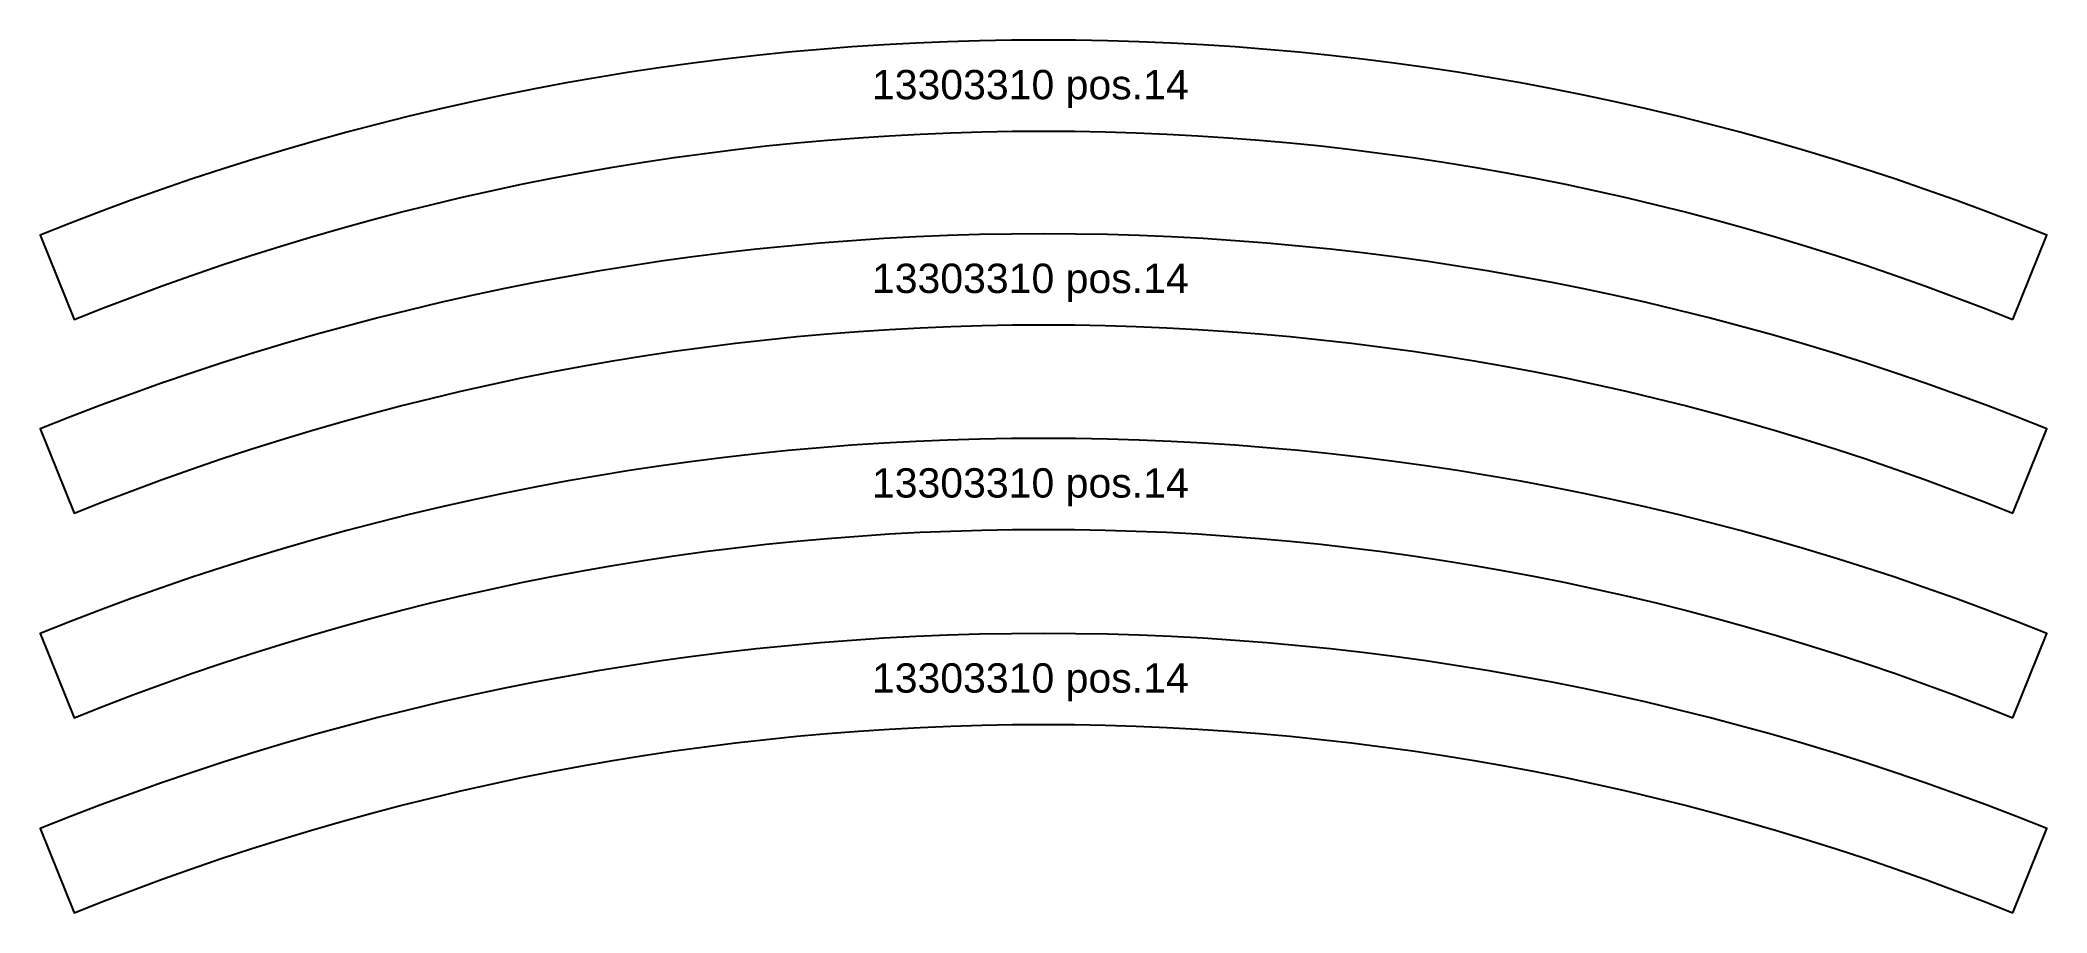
# Model space of a CAD drawing. Header units: millimetres. Extents: x 1355 to 2039, y 600 to 898.
import ezdxf

# ---------------------------------------------------------------- set-up
doc = ezdxf.new("R2010")
doc.units = ezdxf.units.MM
doc.layers.add('Texto', color=3, linetype='Continuous')
doc.styles.get("Standard").update_dxf_attribs({"font": 'arial.ttf'})

msp = doc.modelspace()

# ---------------------------------------------------------------- linework, layer by layer
for points in [[(2027.6, 802.61), (2039.21, 831.36, 0.194371), (1355.21, 831.36), (1366.83, 802.61, -0.194371)], [(2027.6, 736.58), (2039.21, 765.32, 0.194371), (1355.21, 765.32), (1366.83, 736.58, -0.194371)], [(2027.6, 666.85), (2039.21, 695.59, 0.194371), (1355.21, 695.59), (1366.83, 666.85, -0.194371)], [(2027.6, 600.36), (2039.21, 629.1, 0.194371), (1355.21, 629.1), (1366.83, 600.36, -0.194371)]]:
    msp.add_lwpolyline(points, format="xyb", close=True)

# ---------------------------------------------------------------- texts
at = {"layer": 'Texto', "char_height": 10, "attachment_point": 1}
for insert in [(1638.74, 887.67), (1638.74, 821.64), (1638.74, 751.91), (1638.74, 685.42)]:
    msp.add_mtext_dynamic_manual_height_columns('13303310 pos.14', width=147.2972, gutter_width=12.5, heights=[0], dxfattribs=dict(at, insert=insert))

doc.saveas('drawing.dxf')
